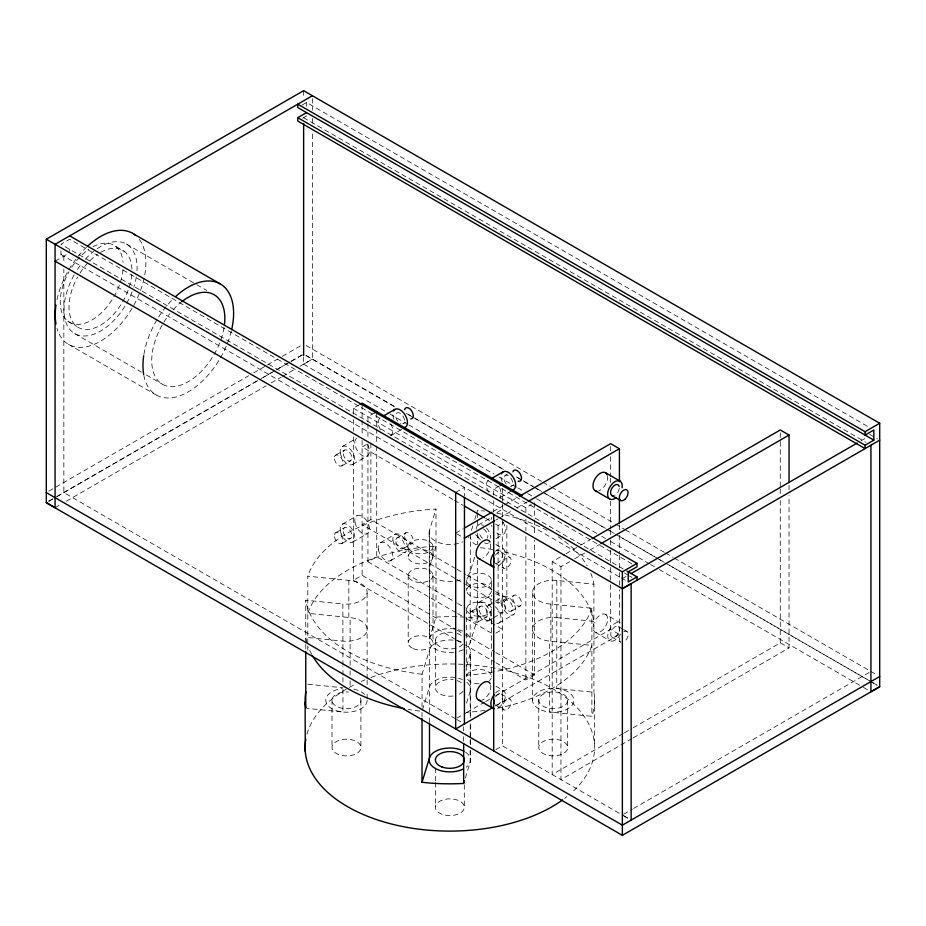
<?xml version="1.0" encoding="UTF-8"?>
<svg xmlns="http://www.w3.org/2000/svg" width="926" height="926" viewBox="0 0 926 926"><rect width="100%" height="100%" fill="white"/><g stroke="black" fill="none" stroke-linecap="round" stroke-linejoin="round"><path stroke-width="0.69" stroke-dasharray="4.63 3.47" d="M342.944 689.338L342.944 712.025L307.189 708.39M342.944 682.242L342.944 676.57M342.944 675.158L342.944 666.651M342.944 665.227L342.851 603.972A20.673 11.934 0 0 0 366.916 593.936A20.673 11.934 0 0 0 348.824 580.359L307.791 576.18L307.802 644.496M367.136 698.794L367.136 691.699M367.136 684.603L367.136 680.355M367.136 678.932L367.09 591.459M429.166 532.369L429.467 638.546L436.019 617.075L435.984 509.034A144.745 83.56 0 0 0 307.791 576.18M429.467 638.546L429.444 530.436L435.984 509.034M594.423 743.601L594.538 698.297M465.303 778.095L470.223 761.982L470.269 750.523M470.292 744.793L470.315 739.052M470.315 737.628L470.373 723.299M470.396 717.557L470.512 652.054M436.019 546.166L429.444 567.58A20.673 11.934 0 0 0 439.653 580.046A20.673 11.934 0 0 0 463.324 578.715M422.059 707.082L422.059 674.221L429.305 650.527A20.673 11.934 0 0 1 441.76 640.908A20.673 11.934 0 0 1 462.41 642.424M472.792 525.991L470.385 533.897L470.234 571.655L474.76 556.815M474.806 519.417L476.01 515.469M476.415 514.15L477.619 510.203A144.745 83.56 0 0 1 484.506 511.083M422.441 710.01L429.467 687.011A20.673 11.934 0 0 1 462.398 679.557M477.654 560.114L477.654 618.255L470.188 642.69L470.188 571.782A20.673 11.934 0 0 1 466.229 576.944M466.565 666.025L470.234 653.987A20.673 11.934 0 0 0 466.623 644.936M466.519 703.17L470.234 691.132M302.165 105.02L306.552 102.485L868.843 427.129M60.919 250.633L60.919 254.442L64.207 252.532M55.074 261.19L68.478 253.446M302.652 118.25L307.525 115.437M48.8 491.162L248.666 375.771M253.666 372.889L266.156 365.677M267.406 364.948L277.395 359.184M282.395 356.302L302.385 344.761M48.8 501.174L55.039 497.563M56.289 496.845L259.905 379.29M261.155 378.572L274.895 370.631L261.155 378.688M289.884 361.985L276.145 369.914L289.884 362.101M291.134 361.256L302.385 354.774M48.8 501.29L52.55 499.126M57.262 496.405L259.905 379.405M291.134 361.383L302.385 354.889M55.074 507.68L61.313 504.08M66.313 501.186L266.179 385.795M271.179 382.913L281.168 377.137M282.418 376.419L294.919 369.208M299.908 366.326L312.398 359.114L312.398 131.376M303.635 356.996L303.635 364.196L312.398 359.138M353.338 413.922L353.338 408.192L358.825 405.021M374.532 412.822L367.946 416.619L367.946 422.372M342.319 446.506L356.95 438.067M335.617 455.152L344.391 450.082M366.499 444.48L362.112 447.015L453.184 499.6M403.25 423.668L405.438 422.395M390.691 435.683L401.652 429.363M341.821 465.894L350.595 460.835M352.667 464.412L367.286 455.974M342.319 524.162L356.95 515.724M335.617 532.809L344.391 527.751M455.719 568.587L370.886 519.613L362.112 524.683L455.673 578.692M341.821 543.562L350.595 538.492M352.667 542.08L367.286 533.631M455.685 492.47L464.458 487.4L464.458 496.058M380.355 542.717L394.974 534.279M397.046 537.856L405.82 532.786M505.237 475.385L507.425 474.124M367.946 443.936L367.946 561.816L376.72 556.746L456.402 602.757M499.172 486.046L493.685 489.217L493.685 494.97M403.25 548.597L412.012 543.539M511.441 486.127L513.629 484.865M353.338 436.887L353.338 580.394L362.112 575.324L455.881 629.46M390.691 560.624L405.31 552.185M500.109 497.447L512.286 490.421M455.65 533.144L463.15 528.815M493.153 511.499L503.154 505.723M504.404 504.994L518.143 497.065M496.996 512.518L502.482 509.346M478.302 525.007L491.706 517.275M495.676 520.169L498.176 518.722M499.427 518.004L511.928 510.782M516.916 507.899L526.917 502.123M353.338 408.192L525.875 507.795L531.35 504.635M495.595 524.081L498.095 525.528L503.57 522.357M495.954 538.7L503.258 534.476M478.302 602.676L491.706 594.932M623.221 733.531L552.185 774.553L552.185 561.677L564.652 554.477M565.89 553.76L579.607 545.842M580.845 545.125L590.823 539.36M471.6 611.322L480.363 606.252M488.546 605.187L494.646 601.668M495.861 600.962L503.165 596.738M495.595 601.75L498.095 603.185L506.858 598.115L506.858 521.894M552.185 561.677L560.959 566.735L569.675 561.7M574.664 558.818L584.642 553.065M589.619 550.183L599.597 544.43M505.237 600.326L514.011 595.256M477.793 622.064L486.567 616.994M488.639 620.582L492.296 618.464M493.512 617.769L503.258 612.144M511.441 611.067L520.215 605.998M498.882 623.094L513.513 614.644M495.885 633.141L502.459 629.344L466.357 608.498M622.365 578.611L626.115 576.447M860.937 440.869L867.176 437.269M456.9 718.136L465.651 713.078M466.901 712.36L484.402 702.255M485.652 701.538L489.403 699.373M495.653 695.762L610.639 629.379L619.413 634.437L619.413 589.816M495.861 662.68L525.875 680.008L534.638 674.938L534.638 540.043M495.676 705.878L619.413 634.437M495.896 749.643L502.482 745.847L622.399 815.088M624.471 732.813L631.949 728.496M633.199 727.778L780.271 642.864L789.045 647.934L789.045 495.468M631.995 738.601L560.959 779.623L560.959 566.735M633.245 737.883L789.045 647.934M623.615 814.243L632.365 809.197M633.615 808.479L869.676 672.183M429.444 530.436L429.479 530.448A20.673 11.934 0 0 0 439.306 542.798A20.673 11.934 0 0 0 462.792 541.826M480.42 547.671A144.745 83.56 0 0 1 593.913 621.358L593.913 584.213L556.839 580.44L556.746 688.504L593.925 692.289A144.745 83.56 0 0 1 591.888 716.319L549.558 712.013L549.558 641.105A20.673 11.934 0 0 1 532.867 627.284A20.673 11.934 0 0 1 556.746 617.596M556.827 580.452A20.673 11.934 0 0 0 532.763 590.487A20.673 11.934 0 0 0 550.854 604.076L591.888 608.255L591.888 716.319M556.827 617.596L593.925 621.381L593.925 692.289M305.765 643.003L305.765 600.21L342.851 603.983M470.2 653.987L470.223 718.02M307.802 684.21L342.944 687.787M869.676 434.363L877.512 438.901M303.635 117.706L865.914 442.339M306.136 345.491L541.571 481.416M542.821 482.133L550.333 486.474M551.595 487.192L614.204 523.352M615.454 524.07L624.228 529.128M625.478 529.857L664.301 552.266M665.551 552.996L673.063 557.336M674.313 558.054L877.512 675.262M126.399 244.07L195.594 284.016M196.833 284.733L206.718 290.44M305.823 355.318L396.305 407.579M406.329 413.366L504.01 469.76L406.317 413.459M535.309 487.828L515.273 476.265L532.809 486.486M536.571 488.558L544.083 492.898M545.333 493.616L607.954 529.765M609.204 530.494L614.216 533.376M619.216 536.27L658.039 558.691M659.289 559.408L664.301 562.302M669.313 565.196L879.7 686.664M306.136 355.619L396.305 407.671M534.059 487.203L541.571 491.544M542.821 492.262L605.442 528.422M606.692 529.14L614.204 533.48M615.454 534.198L655.539 557.336M656.789 558.065L664.301 562.395M665.551 563.124L868.426 680.251M869.676 680.98L877.2 685.309M115.565 246.328L124.339 251.386M303.635 364.196L388.793 413.366M390.043 414.084L407.567 424.212M408.829 424.93L493.986 474.1M498.987 476.994L516.523 487.111M517.773 487.84L522.785 490.722M527.797 493.616L535.309 497.956M536.559 498.686L596.668 533.388M601.68 536.281L605.442 538.446M610.442 541.34L649.265 563.749M650.515 564.478L658.039 568.807M659.289 569.536L862.164 686.664M863.414 687.393L870.926 691.722M631.983 563.876L69.693 239.244L60.919 244.302L624.471 569.664M624.471 573.044L628.222 575.208M629.472 575.937L631.983 577.384M60.919 254.442L620.709 577.627M621.149 577.859L626.15 580.752M454.423 500.318L463.162 505.353M485.618 518.317L490.606 521.199M495.885 544.581L503.188 548.805M501.128 552.382L509.902 557.452A6.204 3.577 -60 0 1 507.934 567.059A6.204 3.577 -60 0 1 502.563 563.957A6.204 3.577 -60 0 1 509.902 557.452M605.604 614.378A10.336 5.973 -60 0 1 602.328 630.398A10.336 5.973 -60 0 1 593.369 625.224A10.336 5.973 -60 0 1 605.604 614.378L620.223 622.816M618.163 626.404A6.204 3.577 -60 0 1 616.195 636.012A6.204 3.577 -60 0 1 610.824 632.909A6.204 3.577 -60 0 1 618.163 626.404L622.538 628.939M623.638 629.564L626.925 631.463M456.75 533.77L464.424 538.203M494.924 563.124L503.698 568.194M67.853 321.264L76.627 326.334M611.959 637.146L620.733 642.216M595.268 632.284L609.887 640.723M74.705 333.603L141.435 372.125M146.377 374.984L162.432 384.255M68.501 344.356L156.228 394.997M456.969 569.316L465.697 574.351M466.947 575.069L494.391 590.915M495.641 591.633L506.858 598.115M456.923 579.421L465.651 584.456M466.901 585.174L494.345 601.02M457.641 603.474L465.118 607.78M367.946 561.816L456.344 612.85M457.583 613.568L465.06 617.873M466.299 618.603L493.685 634.414M457.131 630.189L494.634 651.835M495.885 652.564L534.638 674.938M353.338 580.394L455.858 639.577M457.108 640.306L494.611 661.963M496.012 686.247L503.327 690.46M501.255 694.049L510.029 699.107A6.204 3.577 -60 0 1 508.061 708.714A6.204 3.577 -60 0 1 502.691 705.624A6.204 3.577 -60 0 1 510.029 699.107M495.051 704.79L503.825 709.86M623.464 815.598L628.951 818.769M455.696 718.842L63.848 492.609L63.848 269.084M456.75 719.49L464.458 723.9M623.649 815.806L631.138 820.135M789.045 485.398L789.045 489.715M780.271 432.859L780.271 440.058M780.271 441.494L780.271 487.527M780.271 488.963L780.271 494.715M780.271 500.468L780.271 642.864M619.413 525.03L619.413 533.665M619.413 535.101L619.413 553.817M619.413 555.264L619.413 571.099M619.413 572.534L619.413 588.369M610.639 446.54L610.639 450.858M610.639 456.622L610.639 476.774M610.639 478.21L610.639 482.539M610.639 501.244L610.639 528.607M610.639 530.042L610.639 538.677M610.639 540.124L610.639 548.759M610.639 550.194L610.639 566.029M610.639 567.476L610.639 583.311M610.639 584.746L610.639 629.379M567.684 700.704A14.469 8.357 0 0 1 545.345 707.267A14.469 8.357 0 0 1 546.653 692.822A14.469 8.357 0 0 1 567.684 700.704L567.684 747.976A14.469 8.357 0 0 1 545.345 754.54A14.469 8.357 0 0 1 546.653 740.094A14.469 8.357 0 0 1 567.684 747.976M550.854 604.076L550.854 641.209L549.708 641.116L591.888 645.387A144.745 83.56 0 0 1 495.271 708.703M538.77 699.825L538.77 747.097M534.638 502.725L534.638 518.514M534.638 519.949L534.638 534.302M532.589 592.976L532.554 700.322M525.875 507.795L525.875 513.536M525.875 519.278L525.875 530.76M525.875 536.501L525.875 680.008M502.459 488.465L502.459 502.841M502.459 504.276L502.482 745.847M498.095 525.528L498.095 603.185M493.685 500.723L493.685 512.217M491.486 580.394A12.408 7.165 0 0 1 472.885 586.598A12.408 7.165 0 0 1 472.885 574.189A12.408 7.165 0 0 1 491.486 580.394L491.486 590.522A12.408 7.165 0 0 1 472.885 596.726A12.408 7.165 0 0 1 472.885 584.329A12.408 7.165 0 0 1 491.486 590.522M491.486 609.1A12.408 7.165 0 0 1 472.885 615.304A12.408 7.165 0 0 1 472.885 602.895A12.408 7.165 0 0 1 491.486 609.1L491.486 676.628M477.619 513.062L477.619 518.768M477.619 520.204L477.619 527.345M477.619 533.052L477.619 544.488M470.223 723.692L470.223 737.872M470.223 739.295L470.223 744.967M470.223 750.639L470.223 761.982M466.681 580.394L466.681 590.522M466.681 609.1L466.681 676.628M464.296 784.739L464.296 807.669A14.469 8.357 0 0 1 441.957 814.232A14.469 8.357 0 0 1 443.276 799.775A14.469 8.357 0 0 1 464.296 807.669M463.66 726.725L463.66 730.973M463.66 736.645L463.66 742.316M435.382 640.132L435.382 687.405M435.382 768.105L435.382 781M435.382 782.435L435.382 806.789M433.009 546.629A12.408 7.165 0 0 1 414.397 552.834A12.408 7.165 0 0 1 414.397 540.425A12.408 7.165 0 0 1 433.009 546.629L433.009 556.757A12.408 7.165 0 0 1 414.397 562.962A12.408 7.165 0 0 1 414.397 550.553A12.408 7.165 0 0 1 433.009 556.757M433.009 575.335A12.408 7.165 0 0 1 414.397 581.528A12.408 7.165 0 0 1 414.397 569.131A12.408 7.165 0 0 1 433.009 575.335L433.009 642.864M429.49 712.407L429.305 650.527M429.49 717.951L429.49 722.384M422.024 717.037L422.024 711.365A144.745 83.56 0 0 1 408.297 709.409M408.192 546.629L408.192 556.757M408.192 575.335L408.192 642.864M376.72 412.996L376.72 427.372M376.72 428.807L376.72 444.619M376.72 446.054L376.72 556.746M370.886 443.392L370.886 519.613M367.946 423.807L367.946 438.183M362.112 404.558L362.112 418.911M362.112 420.346L362.112 434.699M362.112 440.429L362.112 575.324M360.909 700.704L360.909 747.976A14.469 8.357 0 0 1 338.569 754.54A14.469 8.357 0 0 1 339.888 740.094A14.469 8.357 0 0 1 360.909 747.976M353.338 419.663L353.338 431.146M350.121 665.25L350.121 617.607A20.673 11.934 0 0 1 366.823 631.428A20.673 11.934 0 0 1 342.944 641.116L305.765 637.331A144.745 83.56 0 0 0 306.83 642.227M350.121 670.783L350.121 675.216M350.121 680.76L350.121 687.405M348.824 580.359L348.824 617.492L349.97 617.596L307.791 613.313A144.745 83.56 0 0 1 435.984 546.178M332.006 699.825L332.006 747.097M312.398 98.55L312.398 110.125M312.398 118.412L312.398 124.524M307.802 645.92L307.802 650.168M306.552 102.485L306.552 106.293M305.765 644.427L305.765 650.098M303.635 90.667L303.635 97.867M69.693 249.372L69.693 251.617M63.848 256.108L63.848 263.32M495.271 606.785A10.336 5.973 60 0 1 501.024 618.36A10.336 5.973 60 0 1 495.271 623.279M492.169 621.485A10.336 5.973 60 0 1 486.405 609.91A10.336 5.973 60 0 1 492.169 604.991M506.233 483.997A6.204 3.577 60 0 1 504.959 475.582A6.204 3.577 60 0 1 511.719 479.483A6.204 3.577 60 0 1 510.446 486.416M488.546 492.181A10.336 5.973 60 0 1 488.546 480.247M499.565 487.516A10.336 5.973 60 0 1 499.565 497.644M502.193 481.775A10.336 5.973 60 0 1 501.047 475.952M397.775 421.18A6.204 3.577 60 0 1 396.756 413.112A6.204 3.577 60 0 1 403.319 416.631A6.204 3.577 60 0 1 402.775 423.865M400.773 423.668A6.204 3.577 60 0 1 400.46 423.529M390.691 423.749A10.336 5.973 60 0 1 389.904 436.019M380.355 429.722A10.336 5.973 60 0 1 380.736 417.591M393.99 419.304A10.336 5.973 60 0 1 392.855 413.482M482.539 538.376A6.204 3.577 60 0 1 479.182 532.566M483.465 528.896A6.204 3.577 60 0 1 487.574 538.11M476.797 544.685A6.204 3.577 60 0 1 470.35 537.242M475.628 534.615A6.204 3.577 60 0 1 479.078 541.56M502.876 521.905A10.336 5.973 60 0 1 504.381 533.457A10.336 5.973 60 0 1 495.537 531.952M491.938 526.535A10.336 5.973 60 0 1 491.44 525.192M490.942 519.602A10.336 5.973 60 0 1 491.938 517.414M488.639 542.914A10.336 5.973 60 0 1 484.506 542.925M480.432 539.893A10.336 5.973 60 0 1 476.821 533.631M476.172 529.151A10.336 5.973 60 0 1 483.465 525.528M486.509 528.04A10.336 5.973 60 0 1 490.78 538.18M367.645 444.677A10.336 5.973 60 0 1 367.159 456.043A10.336 5.973 60 0 1 357.066 450.21A10.336 5.973 60 0 1 356.591 438.299M495.537 593.798A10.336 5.973 60 0 1 505.399 607.41A10.336 5.973 60 0 1 495.537 609.621M491.938 604.203A10.336 5.973 60 0 1 491.938 595.071M92.959 246.767A44.506 25.697 -60 0 1 123.031 262.243M122.996 269.593A44.506 25.697 -60 0 1 78.467 324.401A44.506 25.697 -60 0 1 68.941 271.839M71.788 267.163A44.506 25.697 -60 0 1 88.699 249.36M100.679 252.404A44.506 25.697 -60 0 1 131.943 269.686M131.77 274.652A44.506 25.697 -60 0 1 87.241 329.471A44.506 25.697 -60 0 1 77.715 276.909M79.96 273.158A44.506 25.697 -60 0 1 97.473 254.418M490.641 543.932A10.336 5.973 -60 0 1 482.886 558.031M495.468 551.317A10.336 5.973 -60 0 1 505.33 553.54A10.336 5.973 -60 0 1 495.468 567.14M490.676 685.055A10.336 5.973 -60 0 1 481.474 700.264M495.607 692.984A10.336 5.973 -60 0 1 505.469 695.195A10.336 5.973 -60 0 1 495.607 708.807M607.444 475.756A10.336 5.973 -60 0 1 598.752 490.815M620.582 634.113A10.336 5.973 -60 0 1 610.014 640.792A10.336 5.973 -60 0 1 610.014 628.58A10.336 5.973 -60 0 1 620.582 623.059M623.823 631.775A6.204 3.577 -60 0 1 628.21 634.31A6.204 3.577 -60 0 1 623.823 641.903M620.513 642.065A6.204 3.577 -60 0 1 620.513 635.433M495.526 696.884A6.204 3.577 -60 0 1 501.406 694.141A6.204 3.577 -60 0 1 501.406 700.947A6.204 3.577 -60 0 1 495.526 704.987M619.262 488.326A6.204 3.577 -60 0 1 614.609 495.341M495.398 555.218A6.204 3.577 -60 0 1 501.267 552.475A6.204 3.577 -60 0 1 501.267 559.292A6.204 3.577 -60 0 1 495.398 563.332M139.317 239.325A64.102 37.005 -60 0 1 118.702 326.322A64.102 37.005 -60 0 1 56.984 328.394M56.984 299.596A64.102 37.005 -60 0 1 86.384 247.311M231.338 330.999A64.102 37.005 -60 0 1 185.767 393.203A64.102 37.005 -60 0 1 143.924 375.852M143.924 354.345A64.102 37.005 -60 0 1 173.266 298.774M97.265 248.7A51.694 29.84 -60 0 1 136.955 271.619M136.33 276.862A51.694 29.84 -60 0 1 133.819 287.118M132.129 291.875A51.694 29.84 -60 0 1 78.235 335.154A51.694 29.84 -60 0 1 74.705 273.911M77.518 269.373A51.694 29.84 -60 0 1 82.136 263.019M85.412 259.164A51.694 29.84 -60 0 1 93.908 251.177M224.057 327.503A51.694 29.84 -60 0 1 166.9 386.061A51.694 29.84 -60 0 1 169.863 313.659M173.139 309.816A51.694 29.84 -60 0 1 180.767 302.513M591.888 608.255A144.745 83.56 0 0 1 466.345 675.228M422.059 674.221A144.745 83.56 0 0 1 305.765 600.21M496.834 513.178A144.745 83.56 0 0 1 547.509 530.54M558.054 536.721A144.745 83.56 0 0 1 587.165 565.798M590.788 573.194A144.745 83.56 0 0 1 593.913 584.213M485.062 710.404A144.745 83.56 0 0 1 465.928 712.407M311.83 654.543A144.745 83.56 0 0 1 308.416 647.135M469.054 536.941A20.673 11.934 0 0 1 468.51 537.659M370.99 677.462A144.745 83.56 0 0 1 551.757 688.203A144.745 83.56 0 0 1 571.874 792.471M566.874 796.707A144.745 83.56 0 0 1 564.744 798.351M306.934 734.283A144.745 83.56 0 0 1 354.832 684.499M361.117 681.513A144.745 83.56 0 0 1 365.029 679.823M463 691.328A14.469 8.357 0 0 1 457.12 695.067M453.092 695.993A14.469 8.357 0 0 1 435.37 687.81A14.469 8.357 0 0 1 453.219 679.719M457.155 680.633A14.469 8.357 0 0 1 463.035 684.407M466.773 633.72A20.673 11.934 0 0 1 466.229 647.853M463.324 649.624A20.673 11.934 0 0 1 457.907 651.568M453.925 652.274A20.673 11.934 0 0 1 429.699 637.887A20.673 11.934 0 0 1 462.398 631.092M466.773 682.196A20.673 11.934 0 0 1 470.223 691.074M367.136 700.206A20.673 11.934 0 0 1 347.933 712.175A20.673 11.934 0 0 1 325.975 701.908A20.673 11.934 0 0 1 342.25 688.574M353.767 689.094A20.673 11.934 0 0 1 364.566 694.5M360.33 697.88A14.469 8.357 0 0 1 348.604 708.529A14.469 8.357 0 0 1 331.983 700.334A14.469 8.357 0 0 1 348.35 691.977M436.019 617.075A144.745 83.56 0 0 1 477.654 618.255M462.919 644.16A14.469 8.357 0 0 1 444.549 648.35A14.469 8.357 0 0 1 436.03 638.072A14.469 8.357 0 0 1 453.219 632.446M457.155 633.361A14.469 8.357 0 0 1 463.035 637.134M465.465 752.132A20.673 11.934 0 0 1 466.229 767.226M479.078 683.793A12.408 7.165 0 0 1 466.924 675.193A12.408 7.165 0 0 1 483.928 670.03A12.408 7.165 0 0 1 489.31 680.691M501.163 603.15A10.336 5.973 60 0 0 513.131 614.841A10.336 5.973 60 0 0 510.735 599.099A10.336 5.973 60 0 0 501.163 603.15M504.033 604.169A6.204 3.577 60 0 0 511.21 611.183A6.204 3.577 60 0 0 509.775 601.738A6.204 3.577 60 0 0 504.033 604.169M512.807 599.099A6.204 3.577 60 0 0 519.984 606.113A6.204 3.577 60 0 0 518.548 596.668A6.204 3.577 60 0 0 512.807 599.099M395.842 541.698A6.204 3.577 60 0 0 403.018 548.713A6.204 3.577 60 0 0 401.583 539.268A6.204 3.577 60 0 0 395.842 541.698M404.604 536.64A6.204 3.577 60 0 0 411.792 543.655A6.204 3.577 60 0 0 410.345 534.209A6.204 3.577 60 0 0 404.604 536.64M378.34 549.118A10.336 5.973 60 0 0 390.309 560.809A10.336 5.973 60 0 0 387.913 545.067A10.336 5.973 60 0 0 378.34 549.118M392.96 540.68A10.336 5.973 60 0 0 404.928 552.371A10.336 5.973 60 0 0 402.532 536.629A10.336 5.973 60 0 0 392.96 540.68M343.187 453.937A6.204 3.577 60 0 0 350.364 460.951A6.204 3.577 60 0 0 348.928 451.506A6.204 3.577 60 0 0 343.187 453.937M334.413 458.995A6.204 3.577 60 0 0 341.59 466.01A6.204 3.577 60 0 0 340.155 456.564A6.204 3.577 60 0 0 334.413 458.995M340.317 452.918A10.336 5.973 60 0 0 352.285 464.609A10.336 5.973 60 0 0 349.889 448.867A10.336 5.973 60 0 0 340.317 452.918M343.187 531.593A6.204 3.577 60 0 0 350.364 538.608A6.204 3.577 60 0 0 348.928 529.163A6.204 3.577 60 0 0 343.187 531.593M334.413 536.663A6.204 3.577 60 0 0 341.59 543.678A6.204 3.577 60 0 0 340.155 534.233A6.204 3.577 60 0 0 334.413 536.663M354.936 522.137A10.336 5.973 60 0 0 366.904 533.827A10.336 5.973 60 0 0 364.508 518.085A10.336 5.973 60 0 0 354.936 522.137M340.317 530.575A10.336 5.973 60 0 0 352.285 542.266A10.336 5.973 60 0 0 349.889 526.524A10.336 5.973 60 0 0 340.317 530.575M476.288 609.077A10.336 5.973 60 0 0 488.257 620.767A10.336 5.973 60 0 0 485.861 605.025A10.336 5.973 60 0 0 476.288 609.077M479.159 610.095A6.204 3.577 60 0 0 486.347 617.11A6.204 3.577 60 0 0 484.9 607.664A6.204 3.577 60 0 0 479.159 610.095M470.385 615.165A6.204 3.577 60 0 0 477.573 622.179A6.204 3.577 60 0 0 476.126 612.734A6.204 3.577 60 0 0 470.385 615.165M541.351 710.034A20.673 11.934 0 0 0 573.819 701.318A20.673 11.934 0 0 0 544.511 689.442A20.673 11.934 0 0 0 541.351 710.034M413.32 648.663A12.408 7.165 0 0 0 432.94 643.605A12.408 7.165 0 0 0 415.543 636.324A12.408 7.165 0 0 0 413.32 648.663"/><path stroke-width="1.39" d="M464.482 780.768L463.66 783.442A144.745 83.56 0 0 1 422.024 782.273L429.49 757.838L429.49 723.495M46.3 239.244L303.635 90.667L879.7 423.263L879.7 686.756L622.365 835.333L46.3 502.737L46.3 239.244L622.365 571.828L636.995 563.39L636.995 566.77L628.222 571.828L628.222 581.956L636.995 576.898L636.995 580.278M312.398 95.737L55.074 244.302L55.074 507.68L46.3 502.621M297.778 117.683L865.081 445.209L865.081 448.589L297.778 121.063L297.778 117.683L306.552 112.625M359.925 404.384L362.112 403.123L522.137 495.514M374.532 412.822L376.72 411.561M382.785 416.376L394.974 409.338M492.204 478.14L503.165 471.809M500.272 485.421L502.459 484.148M464.401 528.086L491.903 512.217M519.393 496.336L610.639 443.658L619.413 448.728L619.413 481.844M464.424 538.203L494.426 520.887M528.167 501.406L619.413 448.728M592.061 538.643L780.271 429.988L789.045 435.046L789.045 482.515M600.835 543.712L789.045 435.046M865.081 431.701L865.081 435.081L873.855 430.011L873.855 440.151L297.778 107.555L297.778 104.175L865.081 431.701L879.7 423.263M631.115 573.564L857.187 443.033M865.081 445.209L873.855 440.151M55.074 261.167L622.365 588.716L631.138 583.635L631.138 820.135M622.365 588.716L879.7 440.151M493.176 707.325L455.685 728.97L455.685 492.47M879.7 676.536L622.365 825.193L46.3 492.609M879.7 686.664L870.926 691.722L870.926 445.232M605.477 472.723L620.096 481.161M611.82 495.479L620.594 500.549M595.129 490.63L609.759 499.068M132.603 233.329L220.33 283.981A64.102 37.005 -60 0 1 231.859 328.73M69.693 235.864L636.995 563.39M626.971 571.111L636.995 576.898M464.412 506.082L484.367 517.599M478.233 558.274L492.852 566.712M478.36 699.929L492.991 708.367M305.14 702.221L305.256 751.472M622.365 571.828L622.365 835.333M619.413 499.114L619.413 523.584M493.708 514.416L493.708 750.917M464.458 497.493L464.424 723.924M463.66 743.74L463.66 783.442M422.024 718.449L422.024 782.273M305.765 651.522L305.765 708.24A144.745 83.56 0 0 1 305.869 691.664M303.635 123.471L303.635 355.549M512.9 471.843A6.204 3.577 60 0 1 517.634 470.964A6.204 3.577 60 0 1 521.488 477.978A6.204 3.577 60 0 1 518.039 481.184M501.487 473.857A10.336 5.973 60 0 1 512.715 476.531A10.336 5.973 60 0 1 512.715 490.051M404.627 409.674A6.204 3.577 60 0 1 411.665 410.878A6.204 3.577 60 0 1 410.739 418.888M393.492 410.947A10.336 5.973 60 0 1 404.928 414.674A10.336 5.973 60 0 1 404.095 427.673M479.899 558.748A10.336 5.973 -60 0 1 478.418 546.016A10.336 5.973 -60 0 1 490.051 541.965M494.067 567.14A10.336 5.973 -60 0 1 494.067 552.938M480.027 700.403A10.336 5.973 -60 0 1 478.557 687.671A10.336 5.973 -60 0 1 490.19 683.631M494.206 708.807A10.336 5.973 -60 0 1 494.206 694.604M596.795 491.104A10.336 5.973 -60 0 1 595.511 478.059A10.336 5.973 -60 0 1 607.155 474.772M616.473 497.459A10.336 5.973 -60 0 1 607.63 494.924A10.336 5.973 -60 0 1 615.443 481.393A10.336 5.973 -60 0 1 622.064 487.782M494.044 703.563A6.204 3.577 -60 0 1 494.044 700.021M613.394 495.746A6.204 3.577 -60 0 1 612.051 487.944A6.204 3.577 -60 0 1 619.205 486.567M494.033 562.163A6.204 3.577 -60 0 1 494.033 557.95M88.086 245.726A64.102 37.005 -60 0 1 135.74 235.54M55.988 324.088A64.102 37.005 -60 0 1 55.988 305.048M175.813 296.366A64.102 37.005 -60 0 1 220.33 283.981M143.715 374.741A64.102 37.005 -60 0 1 143.715 355.7M181.635 301.83A51.694 29.84 -60 0 1 224.416 325.014M404.187 708.656A144.745 83.56 0 0 1 312.525 655.77M562.58 799.948A144.745 83.56 0 0 1 394.939 824.858A144.745 83.56 0 0 1 305.823 739.179M463.324 768.997A20.673 11.934 0 0 1 434.653 768.059A20.673 11.934 0 0 1 435.278 751.484A20.673 11.934 0 0 1 463.995 751.252M624.83 499.415A6.204 3.577 -60 0 0 626.798 489.808A6.204 3.577 -60 0 0 619.459 496.313A6.204 3.577 -60 0 0 624.83 499.415M441.957 766.96A14.469 8.357 0 0 0 464.296 760.396A14.469 8.357 0 0 0 443.276 752.502A14.469 8.357 0 0 0 441.957 766.96"/></g></svg>
